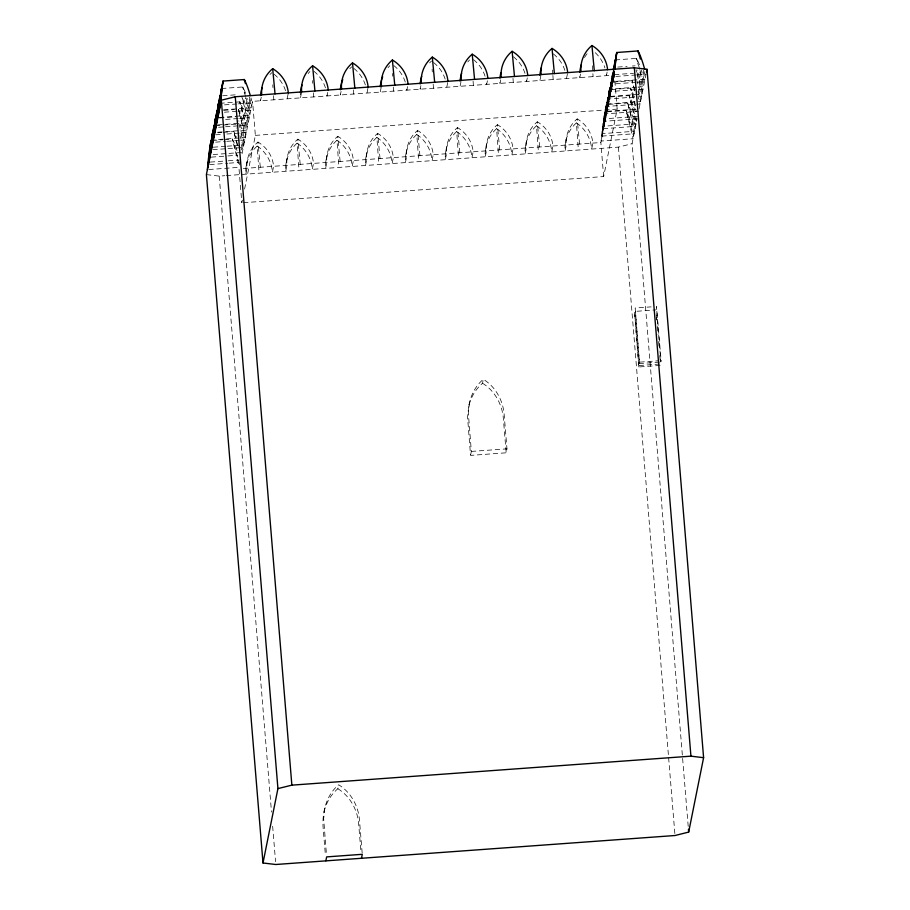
<?xml version="1.0" encoding="UTF-8"?>
<svg xmlns="http://www.w3.org/2000/svg" width="910" height="910" viewBox="0 0 910 910"><rect width="100%" height="100%" fill="white"/><g stroke="black" fill="none" stroke-linecap="round" stroke-linejoin="round"><path stroke-width="0.68" stroke-dasharray="4.55 3.41" d="M602.352 133.542L604.809 111.998L626.103 110.463A34.375 5.392 77.7 0 1 634.065 133.77L602.147 136.09A34.375 1.9 -86.1 0 1 604.809 111.998A34.375 3.412 -84.4 0 0 601.146 141.039L633.076 138.73L626.103 110.463L633.576 136.25M603.842 126.103L606.31 104.57L627.593 103.023A34.375 5.392 77.7 0 1 635.555 126.331L603.637 128.651A34.375 1.9 -86.1 0 1 606.31 104.57A34.375 3.412 -84.4 0 0 602.636 133.611L634.566 131.29L627.593 103.023L635.066 128.81M605.332 118.664L607.8 97.131L629.083 95.584A34.375 5.392 77.7 0 1 635.771 113.989M606.822 111.225L609.29 89.692L630.573 88.145A34.375 5.392 77.7 0 1 635.237 99.736M608.324 103.785L610.781 82.253L632.063 80.706A34.375 5.392 77.7 0 1 633.997 84.789M609.814 96.346L612.271 74.813L633.565 73.266M611.304 88.907L613.465 70.07L610.599 93.935M612.794 81.468L613.875 72.049M614.284 74.04L614.603 71.344M601.646 138.57L604.809 111.998M603.137 131.131L606.31 104.57M604.627 123.692L607.8 97.131A34.375 1.9 -86.1 0 0 605.127 121.212L637.057 118.891A34.375 5.392 77.7 0 0 636.42 116.412M606.117 116.252L609.29 89.692A34.375 1.9 -86.1 0 0 606.617 113.773L638.547 111.452M607.618 108.813L610.781 82.253A34.375 1.9 -86.1 0 0 608.107 106.334L640.037 104.013A34.375 5.392 77.7 0 0 639.411 101.533M609.109 101.374L612.271 74.813A34.375 1.9 -86.1 0 0 609.609 98.894L637.364 96.881M612.089 86.496L613.932 71.117M613.579 79.056L614.421 72.061M362.169 852.932L359.45 819.864C358.335 805.839 350.805 792.155 338.645 784.773C326.633 794.783 322.288 811.31 323.027 826.416L325.405 855.355M324.79 808.137L323.664 818.841L326.542 855.525M468.684 406.634L467.558 417.337L470.55 455.398L506.176 452.805L506.972 448.846L504.14 414.391C503.014 400.366 495.484 386.682 483.335 379.311C475.156 386.113 470.277 396.214 468.684 406.634C470.697 397.647 475.452 389.218 482.539 383.269L483.335 379.311M469.48 402.664L468.354 413.367L471.346 451.428L470.55 455.398M242.06 153.665L252.559 101.363L614.375 75.086L617.173 109.12L603.648 176.563L243.232 202.725M246.132 166.348L247.702 158.476M261.25 97.211L260.533 100.782A34.375 34.352 -52 0 1 260.442 98.166M242.379 200.075L241.821 202.828L239.023 168.805M244.585 189.064L255.357 135.385L252.559 101.363M288.095 94.083L287.139 98.849A34.375 34.08 75.1 0 0 286.843 96.244M286.036 163.447L287.606 155.576M301.403 93.127L300.448 97.882A34.375 34.352 -52 0 1 300.459 92.649M327.759 92.376L327.043 95.948A34.375 34.08 75.1 0 0 326.758 93.355M325.951 160.547L327.509 152.687M341.068 91.409L340.351 94.981A34.375 34.352 -52 0 1 340.26 92.365M367.913 88.293L366.958 93.059A34.375 34.08 75.1 0 0 366.662 90.454M365.854 157.657L367.424 149.786M381.21 87.326L380.255 92.092A34.375 34.352 -52 0 1 380.164 89.476M407.578 86.587L406.861 90.158A34.375 34.08 75.1 0 0 406.565 87.553M405.758 154.757L407.327 146.885M420.886 85.62L420.17 89.191A34.375 34.352 -52 0 1 420.067 86.575M447.72 82.503L446.764 87.258A34.375 34.08 75.1 0 0 446.48 84.653M445.673 151.856L447.231 143.985M461.029 81.536L460.073 86.291A34.375 34.352 -52 0 1 459.982 83.674M323.994 812.095C326.019 803.12 330.774 794.692 337.849 788.742L338.645 784.773M487.396 80.785L486.679 84.357A34.375 34.08 75.1 0 0 486.384 81.763M485.576 148.956L487.146 141.096M500.693 79.83L499.977 83.39A34.375 34.352 -52 0 1 499.886 80.774M527.299 77.896L526.583 81.468A34.375 34.08 75.1 0 0 526.287 78.863M525.479 146.066L527.049 138.195M540.847 75.735L539.892 80.501A34.375 34.352 -52 0 1 539.789 77.885M567.442 73.801L566.486 78.567A34.375 34.08 75.1 0 0 566.202 75.962M565.394 143.166L566.953 135.294M580.512 74.028L579.795 77.6A34.375 34.352 -52 0 1 579.704 74.984M607.118 72.095L606.401 75.666A34.375 34.08 75.1 0 0 606.106 73.062M603.648 176.563L600.85 142.529L614.375 75.086M688.21 826.416L632.075 143.689L637.057 118.891M646.168 73.437L639.047 108.972L607.118 111.293A34.375 3.412 -84.4 0 1 610.781 82.253M660.148 365.422L638.865 366.969L634.497 311.436L655.78 309.889M659.5 362.112L639.548 363.556L635.18 308.024L651.139 306.863M226.283 175.596L618.413 147.124L632.075 143.689M221.505 88.52L242.788 86.973A34.375 5.392 77.7 0 1 246.087 94.549M615.262 59.935L636.545 58.388A34.375 5.392 77.7 0 1 639.832 65.964M222.677 95.766L235.974 94.799M617.754 67.078L627.07 66.407M632.393 66.02L635.055 65.827M219.856 103.308L239.808 101.852A34.375 5.392 77.7 0 1 247.782 125.159L239.455 125.773M224.497 104.866L236.987 103.956M238.374 103.854L252.252 102.853A34.375 5.392 77.7 0 0 250.978 97.939M636.295 74.961L614.079 76.576A34.375 1.9 -86.1 0 1 614.5 71.549M637.683 74.859L646.009 74.256M223.496 109.826L251.262 107.801L248.76 97.677M223.678 110.36L234.325 109.587M224.395 112.203L236.884 111.293M238.272 111.191L250.762 110.281A34.375 5.392 77.7 0 0 247.452 98.564M636.181 82.298L612.589 84.016A34.375 1.9 -86.1 0 1 613.681 71.981M637.58 82.196L644.519 81.695A34.375 5.392 77.7 0 0 641.209 69.979M219.23 117.458L249.772 115.24L245.438 97.745M636.579 87.155L611.6 88.975A34.375 3.412 -84.4 0 1 613.511 71.014M637.967 87.064L643.518 86.655L639.195 69.149M219.526 117.993L235.497 116.833M225.669 119.438L238.17 118.528M239.557 118.425L249.272 117.72A34.375 5.392 77.7 0 0 243.232 98.496M217.74 124.897L248.271 122.679L241.776 96.358M215.374 125.614L235.326 124.169L236.316 128.162M218.627 127.275L224.179 126.877M225.566 126.774L238.067 125.864M638.752 96.778L641.527 96.574A34.375 5.392 77.7 0 0 636.852 80.842M217.638 132.234L246.781 130.119L239.808 101.852L247.281 127.639M217.877 132.769L221.869 132.473M223.2 132.382L233.836 131.609A34.375 5.392 77.7 0 1 236.441 137.364M215.75 134.816L221.301 134.418M226.852 134.009L246.292 132.598A34.375 5.392 77.7 0 0 238.318 109.291L245.29 137.558L214.749 139.776M255.357 135.385L617.173 109.12M212.394 140.493L223.03 139.719M224.361 139.628L232.346 139.048A34.375 5.392 77.7 0 1 237.692 152.823M215.647 142.153L225.362 141.448M226.749 141.346L239.239 140.447M240.627 140.345L244.79 140.038A34.375 5.392 77.7 0 0 238.761 120.814M213.258 147.215L225.76 146.305M227.147 146.214L243.8 144.997L240.069 129.903M637.546 116.412L605.628 118.732A34.375 3.412 -84.4 0 1 609.29 89.692M212.769 149.695L226.647 148.694M228.035 148.592L243.3 147.477A34.375 5.392 77.7 0 0 239.99 135.761M213.156 154.552L242.31 152.436L241.059 147.386M211.268 157.134L226.544 156.031M227.932 155.929L237.646 155.223M210.278 162.094L226.931 160.888M228.319 160.786L239.421 159.978M209.778 164.573L227.83 163.265M229.218 163.163L238.932 162.458M208.788 169.533L239.319 167.315M243.266 168.498L600.85 142.529M206.399 174.595L219.208 176.108L224.872 175.698M639.832 362.135L658.453 360.781M639.15 365.536L660.433 364M471.346 451.428L506.972 448.846M482.539 383.269C494.687 390.652 502.218 404.336 503.344 418.361L506.176 452.805M337.849 788.742C350.009 796.125 357.539 809.809 358.654 823.834L361.042 852.761M643.541 69.956L645.509 76.736M639.696 69.251L636.545 58.388L638.058 64.553M640.083 70.605L644.018 84.175M637.023 72.618L642.528 91.614M638.274 89.555L641.038 99.053M634.816 90.204L632.063 80.706L634.714 91.466M635.692 105.787L630.573 88.145L636.295 111.361M636.556 121.371L629.083 95.584L636.056 123.851L604.138 126.171A34.375 3.412 -84.4 0 1 607.8 97.131M249.397 97.188L251.763 105.332M245.552 96.483L242.788 86.973L244.312 93.138M245.939 97.836L250.261 112.76M242.481 98.485L248.771 120.2M238.318 109.291L245.791 135.078M238.795 123.521L244.301 142.517M241.23 144.531L242.799 149.957M237.772 145.179L233.836 131.609L237.692 147.249M239.819 164.835L232.346 139.048L238.693 164.801M643.131 71.617L645.008 79.215L613.09 81.536A34.375 3.412 -84.4 0 1 614.068 71.162M638.035 91.409L640.538 101.533L608.608 103.854A34.375 3.412 -84.4 0 1 612.271 74.813M636.033 69.82L636.568 71.992M637.125 74.245L642.028 94.094L610.098 96.415A34.375 3.412 -84.4 0 1 613.044 71.492M656.281 314.928L656.884 321.458M579.568 144.076L577.213 118.891A34.375 32.1 16.6 0 0 566.259 145.043L565.064 150.992A34.375 34.352 -52 0 1 576.417 122.861L577.213 118.891A34.375 32.385 -9.3 0 1 592.865 143.109L591.671 149.058A34.375 34.08 75.1 0 0 576.417 122.861L578.373 150.025M539.653 146.976L537.309 121.792A34.375 32.1 16.6 0 0 526.355 147.943L525.161 153.892A34.375 34.352 -52 0 1 536.513 125.762L537.309 121.792A34.375 32.385 -9.3 0 1 552.962 146.01L551.767 151.959A34.375 34.08 75.1 0 0 536.513 125.762L538.47 152.925M499.749 149.877L497.395 124.693A34.375 32.1 16.6 0 0 486.452 150.844L485.257 156.793A34.375 34.352 -52 0 1 496.61 128.651L497.395 124.693A34.375 32.385 -9.3 0 1 513.058 148.91L511.864 154.859A34.375 34.08 75.1 0 0 496.61 128.651L498.555 155.826M459.846 152.766L457.491 127.582A34.375 32.1 16.6 0 0 446.537 153.733L445.343 159.682A34.375 34.352 -52 0 1 456.695 131.552L457.491 127.582A34.375 32.385 -9.3 0 1 473.143 151.799L471.949 157.76A34.375 34.08 75.1 0 0 456.695 131.552L458.651 158.715M419.931 155.667L417.588 130.483A34.375 32.1 16.6 0 0 406.634 156.634L405.439 162.583A34.375 34.352 -52 0 1 416.791 134.452L417.588 130.483A34.375 32.385 -9.3 0 1 433.24 154.7L432.045 160.649A34.375 34.08 75.1 0 0 416.791 134.452L418.748 161.616M380.027 158.567L377.673 133.383A34.375 32.1 16.6 0 0 366.73 159.534L365.536 165.483A34.375 34.352 -52 0 1 376.888 137.353L377.673 133.383A34.375 32.385 -9.3 0 1 393.336 157.601L392.142 163.55A34.375 34.08 75.1 0 0 376.888 137.353L378.833 164.517M340.124 161.468L337.769 136.284A34.375 32.1 16.6 0 0 326.815 162.424L325.621 168.384A34.375 34.352 -52 0 1 336.973 140.242L337.769 136.284A34.375 32.385 -9.3 0 1 353.421 160.501L352.227 166.45A34.375 34.08 75.1 0 0 336.973 140.242L338.929 167.417M300.22 164.357L297.866 139.173A34.375 32.1 16.6 0 0 286.912 165.324L285.717 171.273A34.375 34.352 -52 0 1 297.07 143.143L297.866 139.173A34.375 32.385 -9.3 0 1 313.518 163.39L312.323 169.34A34.375 34.08 75.1 0 0 297.07 143.143L299.026 170.306M260.305 167.258L257.962 142.074A34.375 32.1 16.6 0 0 247.008 168.225L245.814 174.174A34.375 34.352 -52 0 1 257.166 146.044L257.962 142.074A34.375 32.385 -9.3 0 1 273.614 166.291L272.42 172.24A34.375 34.08 75.1 0 0 257.166 146.044L259.111 173.207M657.316 326.451L658.01 334.55M658.59 341.546L659.159 348.564M659.739 355.571L660.205 361.19M639.548 363.556L635.18 308.024M638.865 366.969L634.497 311.436M618.413 147.124L668.497 756.199M668.611 757.609L674.902 834.095M219.208 176.108L271.498 812.095M272.659 826.257L275.571 861.668M656.315 317.715L656.485 320.047M592.319 65.77L593.092 76.633M552.506 70.025L552.802 74.097M552.893 75.462L553.189 79.534M512.99 78.351L513.285 82.423M473.086 81.252L473.371 85.324M432.102 69.206L432.296 71.924M433.171 84.152L433.467 88.225M392.29 73.46L392.483 76.178M393.268 87.041L393.564 91.125M353.364 89.942L353.649 94.014M312.574 80.615L312.767 83.333M313.45 92.843L313.745 96.915M272.761 84.869L272.954 87.587M273.546 95.743L273.842 99.816M313.904 71.276A34.375 34.08 75.1 0 1 325.587 88.247M308.171 73.528A34.375 34.352 -52 0 1 309.912 71.572M473.53 59.685A34.375 34.08 75.1 0 1 485.894 79.193M467.797 61.937A34.375 34.352 -52 0 1 469.537 59.98M349.815 68.671A34.375 34.352 -52 0 1 351.704 66.851M353.808 68.386A34.375 34.08 75.1 0 1 365.49 85.358M513.445 56.795A34.375 34.08 75.1 0 1 525.127 73.767M429.634 62.881A34.375 34.352 -52 0 1 431.511 61.061M433.626 62.585A34.375 34.08 75.1 0 1 445.308 79.557M595.242 52.689A34.375 34.08 75.1 0 1 604.934 67.966M584.516 57.523A34.375 34.352 -52 0 1 587.519 53.246M553.348 53.895A34.375 34.08 75.1 0 1 565.03 70.866M270.008 74.472A34.375 34.352 -52 0 1 271.885 72.652M274.001 74.176A34.375 34.08 75.1 0 1 285.683 91.148M393.723 65.486A34.375 34.08 75.1 0 1 405.405 82.457M387.99 67.738A34.375 34.352 -52 0 1 389.73 65.77M638.092 96.744A34.375 5.392 77.7 0 1 638.752 99.11M613.112 71.64A34.375 1.9 -86.1 0 0 611.099 91.455L643.017 89.135A34.375 5.392 77.7 0 0 636.989 69.911M661.115 360.587L660.831 362.009L656.463 306.477L661.115 360.587"/><path stroke-width="1.36" d="M207.889 167.156L211.063 140.595A34.375 1.9 -86.1 0 0 208.39 164.676M209.391 159.716L212.553 133.156A34.375 1.9 -86.1 0 0 209.88 157.237M210.881 152.277L214.043 125.716A34.375 1.9 -86.1 0 0 211.382 149.797M212.371 144.838L215.545 118.277A34.375 1.9 -86.1 0 0 212.872 142.358M213.861 137.399L217.035 110.838A34.375 1.9 -86.1 0 0 214.362 134.919M215.351 129.959L218.525 103.399A34.375 1.9 -86.1 0 0 215.852 127.48M216.853 122.52L220.015 95.959A34.375 1.9 -86.1 0 0 217.342 120.04M218.343 115.081L221.505 88.52A34.375 1.9 -86.1 0 0 218.832 112.601M219.833 107.642L223.007 81.081L244.289 79.534A34.375 5.392 77.7 0 1 250.307 95.584M613.431 70.172L613.772 67.374A34.375 3.412 -84.4 0 0 613.408 69.376M614.091 69.717L615.262 59.935A34.375 3.412 -84.4 0 0 613.84 68.614M614.75 69.274L616.753 52.496L638.035 50.949A34.375 5.392 77.7 0 1 644.724 69.353M221.323 100.202L206.399 174.595L263.001 862.987L275.798 864.5L675.015 835.516L688.677 832.081L703.601 757.689L646.999 69.296L634.338 67.772L235.269 96.756L221.323 100.202L277.925 788.595L263.001 862.987M325.86 860.86L326.656 856.902L362.282 854.308L361.486 858.278M646.453 72.049L646.999 69.296M277.925 788.595L291.86 785.148L690.929 756.164L703.601 757.689M640.401 59.093L638.035 50.949L638.513 52.882M245.461 83.606L244.289 79.534L244.767 81.479M580.99 71.651A34.375 32.1 16.6 0 1 591.944 45.5L594.287 70.684M541.086 74.552A34.375 32.1 16.6 0 1 552.029 48.401L554.383 73.585M501.171 77.441A34.375 32.1 16.6 0 1 512.125 51.29L514.48 76.474M461.268 80.342A34.375 32.1 16.6 0 1 472.222 54.191L474.565 79.375M421.364 83.242A34.375 32.1 16.6 0 1 432.307 57.091L434.661 82.275M381.449 86.131A34.375 32.1 16.6 0 1 392.403 59.992L394.758 85.176M341.546 89.032A34.375 32.1 16.6 0 1 352.5 62.881L354.843 88.065M301.642 91.933A34.375 32.1 16.6 0 1 312.585 65.782L314.94 90.966M261.727 94.833A34.375 32.1 16.6 0 1 272.681 68.682L275.036 93.866M634.338 67.772L690.929 756.164M688.438 829.249L688.677 832.081M235.269 96.756L291.86 785.148M312.585 65.782A34.375 32.385 -9.3 0 1 328.237 89.999M300.459 92.649A34.375 34.352 -52 0 1 301.961 84.96M472.222 54.191A34.375 32.385 -9.3 0 1 487.874 78.408M460.085 81.058A34.375 34.352 -52 0 1 461.586 73.369M352.5 62.881A34.375 32.385 -9.3 0 1 368.152 87.098M340.363 89.76A34.375 34.352 -52 0 1 342.751 79.602M512.125 51.29A34.375 32.385 -9.3 0 1 527.777 75.507M499.999 78.169A34.375 34.352 -52 0 1 500.807 72.993M432.307 57.091A34.375 32.385 -9.3 0 1 447.959 81.308M420.181 83.959A34.375 34.352 -52 0 1 421.683 76.269M591.944 45.5A34.375 32.385 -9.3 0 1 607.596 69.717M579.807 72.368A34.375 34.352 -52 0 1 581.308 64.678M552.029 48.401A34.375 32.385 -9.3 0 1 567.681 72.618M539.903 75.268A34.375 34.352 -52 0 1 541.404 67.579M272.681 68.682A34.375 32.385 -9.3 0 1 288.333 92.9M260.556 95.55A34.375 34.352 -52 0 1 262.057 87.86M392.403 59.992A34.375 32.385 -9.3 0 1 408.055 84.209M380.278 86.859A34.375 34.352 -52 0 1 382.666 76.702M207.4 169.635A34.375 3.412 -84.4 0 1 211.063 140.595M211.871 147.318A34.375 3.412 -84.4 0 1 215.545 118.277M214.862 132.439A34.375 3.412 -84.4 0 1 218.525 103.399M208.89 162.196A34.375 3.412 -84.4 0 1 212.553 133.156M216.352 125A34.375 3.412 -84.4 0 1 220.015 95.959M213.361 139.878A34.375 3.412 -84.4 0 1 217.035 110.838M220.334 105.162A34.375 1.9 -86.1 0 1 223.007 81.081A34.375 3.412 -84.4 0 0 219.333 110.121M217.843 117.561A34.375 3.412 -84.4 0 1 221.505 88.52M210.381 154.757A34.375 3.412 -84.4 0 1 214.043 125.716M613.556 68.625A34.375 1.9 -86.1 0 1 613.772 67.374M613.92 69.843A34.375 1.9 -86.1 0 1 615.262 59.935M614.728 69.126A34.375 1.9 -86.1 0 1 616.753 52.496A34.375 3.412 -84.4 0 0 614.364 68.591"/></g></svg>
